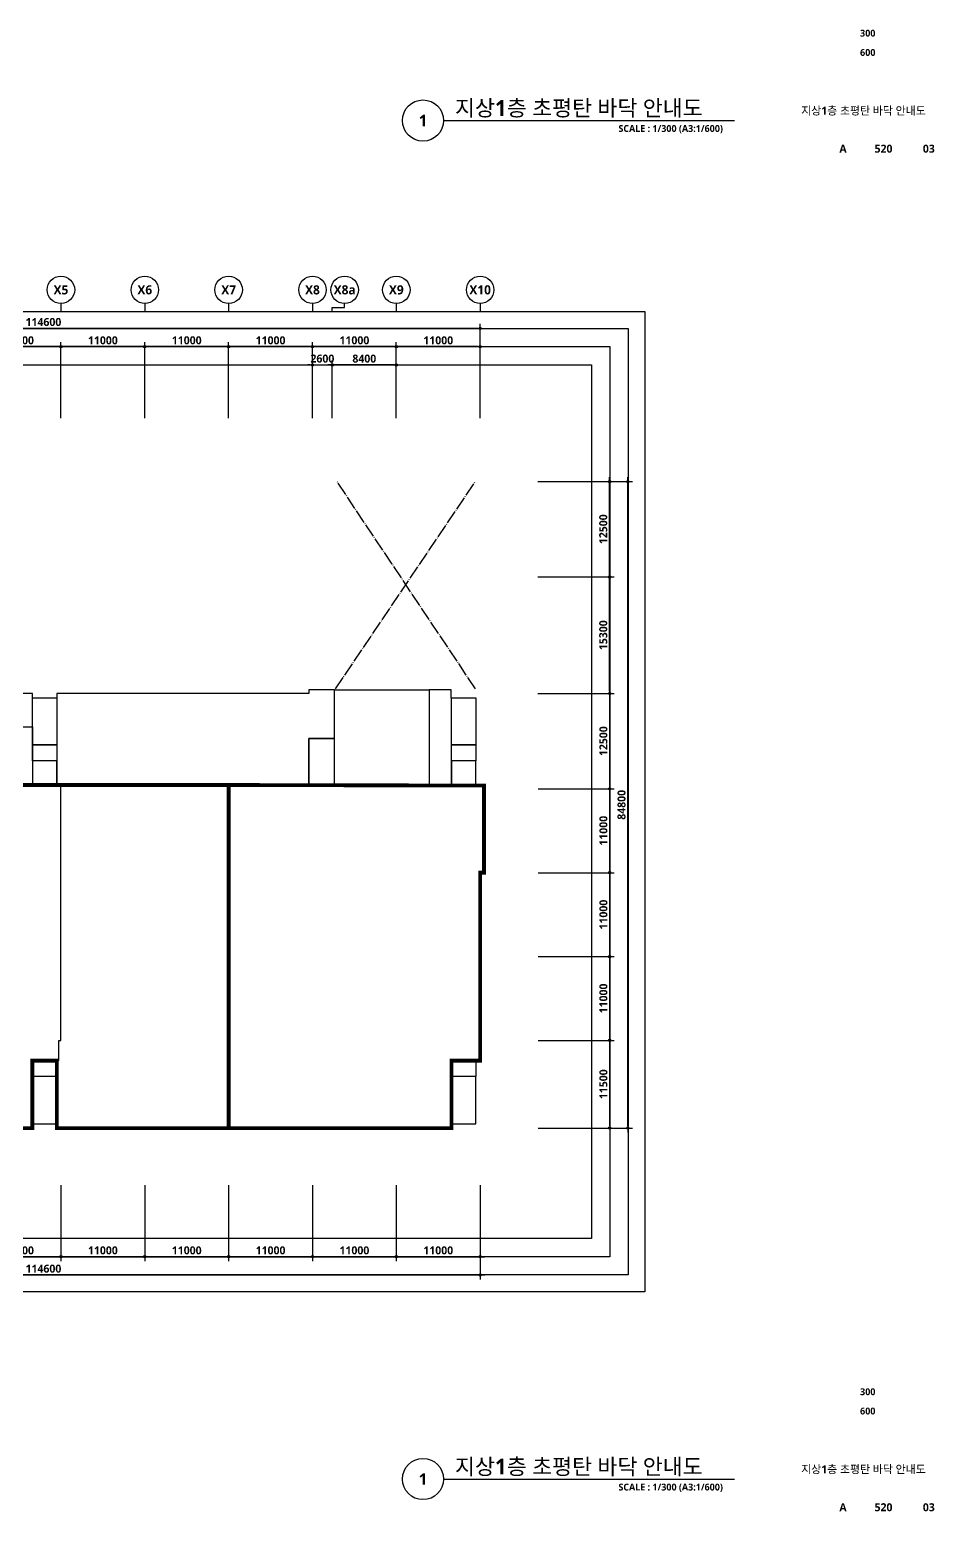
# Model space of a CAD drawing. Header units: millimetres. Extents: x -5354 to 997967, y -1313401 to 249081.
# Drawn here: x 358977 to 477680, y -1313401 to -1119046 of the extents above; entities that cross this region are included whole.
import ezdxf
from ezdxf.enums import TextEntityAlignment as Align

# ---------------------------------------------------------------- set-up
doc = ezdxf.new("R2010")
doc.units = ezdxf.units.MM
doc.header["$LTSCALE"] = 300
doc.header["$MEASUREMENT"] = 0
doc.header["$PDSIZE"] = -10
doc.linetypes.add('STD_SHAFT', pattern=[7.3, 6, -0.5, 0.3, -0.5])
doc.layers.get('0').update_dxf_attribs({"linetype": 'CONTINUOUS'})
doc.layers.get('Defpoints').update_dxf_attribs({"color": 153, "linetype": 'CONTINUOUS'})
for name, color, linetype in [('A-ANNO-TEXT1', 7, 'CONTINUOUS'), ('A-ANNO-TITL', 7, 'CONTINUOUS'), ('A-FLOR-OPEN-BELO', 6, 'STD_SHAFT'), ('A-ST-AXIS-BUB', 7, 'CONTINUOUS'), ('A-ST-AXIS-DIM', 7, 'CONTINUOUS'), ('AA-XXXX-TXT1', 2, 'CONTINUOUS'), ('ILDO_Cosinus Joint', 20, 'CONTINUOUS')]:
    doc.layers.add(name, color=color, linetype=linetype)
doc.layers.add('Defpoint', color=161, linetype='CONTINUOUS', plot=False)
doc.layers.add('면적', color=210, linetype='CONTINUOUS', plot=False)
doc.styles.add('SH_대대리576', font='')
doc.styles.get('SH_대대리576').set_extended_font_data('NanumGothic', bold=True)
doc.dimstyles.new('SHP 600', dxfattribs={"dimscale": 300, "dimtxt": 3.5, "dimasz": 1, "dimexe": 2, "dimexo": 2, "dimgap": 1, "dimtad": 1, "dimdec": 0, "dimzin": 0, "dimdsep": 46, "dimtxsty": 'SH_대대리576', "dimblk": 'DIMDOT', "dimcen": 0.09, "dimclrt": 3, "dimadec": 0, "dimazin": 1, "dimtfac": 1, "dimtdec": 0, "dimtix": 1, "dimtmove": 2, "dimatfit": 0, "dimldrblk": 'DIMDOT', "dimfxl": 1, "dimtolj": 1, "dimtzin": 0, "dimarcsym": 0})

# ---------------------------------------------------------------- blocks, each defined once
blk = doc.blocks.new('*U21')
at = {"layer": 'A-ANNO-TITL'}
blk.add_line((0, 0), (6359, 0), dxfattribs=at)
blk.add_circle((-450, 0), 450, dxfattribs=at)
at = {"layer": 'AA-XXXX-TXT1', "style": 'SH_대대리576'}
blk.add_attdef('DWG.TITLE', (250, 100), '', height=350, dxfattribs=at)
at = {"layer": 'AA-XXXX-TXT1', "color": 7, "style": 'SH_대대리576'}
blk.add_attdef('NO1', text='', height=300, dxfattribs=at).set_placement((-450, 0), align=Align.MIDDLE)
at = {"layer": 'AA-XXXX-TXT1', "style": 'SH_대대리576'}
blk.add_attdef('SCALE', text='', height=150, dxfattribs=at).set_placement((6109, -100), align=Align.TOP_RIGHT)
blk = doc.blocks.new('DIMDOT')
at = {"color": 0}
blk.add_line((-2, 0), (2, 0), dxfattribs=at)
for radius in [0.5, 0.25]:
    blk.add_circle((0, 0), radius, dxfattribs=at)
blk = doc.blocks.new('*D993')
at = {"layer": 'A-ST-AXIS-DIM', "color": 0, "lineweight": -2, "transparency": 16777216}
for p, q in [((303487, -1170026), (303487, -1157626)), ((417787, -1158226), (303787, -1158226)), ((418087, -1170026), (418087, -1157626))]:
    blk.add_line(p, q, dxfattribs=at)
at = {"layer": 'Defpoints', "color": 0, "transparency": 16777216}
for p in [(303487, -1158226), (303487, -1170626), (418087, -1170626)]:
    blk.add_point(p, dxfattribs=at)
at = {"layer": 'A-ST-AXIS-DIM', "color": 0, "lineweight": -2, "transparency": 16777216, "xscale": 300, "yscale": 300, "zscale": 300, "rotation": 180}
blk.add_blockref('DIMDOT', (303487, -1158226), dxfattribs=at)
at = {"layer": 'A-ST-AXIS-DIM', "color": 0, "lineweight": -2, "transparency": 16777216, "xscale": 300, "yscale": 300, "zscale": 300}
blk.add_blockref('DIMDOT', (418087, -1158226), dxfattribs=at)
at = {"layer": 'A-ST-AXIS-DIM', "color": 3, "transparency": 16777216, "insert": (360787, -1157401), "char_height": 1050, "attachment_point": 5, "style": 'SH_대대리576'}
blk.add_mtext('\\A1;114600', dxfattribs=at)
blk = doc.blocks.new('*D997')
at = {"layer": 'A-ST-AXIS-DIM', "color": 0, "lineweight": -2, "transparency": 16777216}
for p, q in [((352087, -1170026), (352087, -1160026)), ((363087, -1170026), (363087, -1160026)), ((362787, -1160626), (352387, -1160626))]:
    blk.add_line(p, q, dxfattribs=at)
at = {"layer": 'Defpoints', "color": 0, "transparency": 16777216}
for p in [(352087, -1160626), (352087, -1170626), (363087, -1170626)]:
    blk.add_point(p, dxfattribs=at)
at = {"layer": 'A-ST-AXIS-DIM', "color": 0, "lineweight": -2, "transparency": 16777216, "xscale": 300, "yscale": 300, "zscale": 300, "rotation": 180}
blk.add_blockref('DIMDOT', (352087, -1160626), dxfattribs=at)
at = {"layer": 'A-ST-AXIS-DIM', "color": 0, "lineweight": -2, "transparency": 16777216, "xscale": 300, "yscale": 300, "zscale": 300}
blk.add_blockref('DIMDOT', (363087, -1160626), dxfattribs=at)
at = {"layer": 'A-ST-AXIS-DIM', "color": 3, "transparency": 16777216, "insert": (357587, -1159801), "char_height": 1050, "attachment_point": 5, "style": 'SH_대대리576'}
blk.add_mtext('\\A1;11000', dxfattribs=at)
blk = doc.blocks.new('*D998')
at = {"layer": 'A-ST-AXIS-DIM', "color": 0, "lineweight": -2, "transparency": 16777216}
for p, q in [((363087, -1170026), (363087, -1160026)), ((374087, -1170026), (374087, -1160026)), ((373787, -1160626), (363387, -1160626))]:
    blk.add_line(p, q, dxfattribs=at)
at = {"layer": 'Defpoints', "color": 0, "transparency": 16777216}
for p in [(363087, -1160626), (363087, -1170626), (374087, -1170626)]:
    blk.add_point(p, dxfattribs=at)
at = {"layer": 'A-ST-AXIS-DIM', "color": 0, "lineweight": -2, "transparency": 16777216, "xscale": 300, "yscale": 300, "zscale": 300, "rotation": 180}
blk.add_blockref('DIMDOT', (363087, -1160626), dxfattribs=at)
at = {"layer": 'A-ST-AXIS-DIM', "color": 0, "lineweight": -2, "transparency": 16777216, "xscale": 300, "yscale": 300, "zscale": 300}
blk.add_blockref('DIMDOT', (374087, -1160626), dxfattribs=at)
at = {"layer": 'A-ST-AXIS-DIM', "color": 3, "transparency": 16777216, "insert": (368587, -1159801), "char_height": 1050, "attachment_point": 5, "style": 'SH_대대리576'}
blk.add_mtext('\\A1;11000', dxfattribs=at)
blk = doc.blocks.new('*D999')
at = {"layer": 'A-ST-AXIS-DIM', "color": 0, "lineweight": -2, "transparency": 16777216}
for p, q in [((374087, -1170026), (374087, -1160026)), ((385087, -1170026), (385087, -1160026)), ((384787, -1160626), (374387, -1160626))]:
    blk.add_line(p, q, dxfattribs=at)
at = {"layer": 'Defpoints', "color": 0, "transparency": 16777216}
for p in [(374087, -1160626), (374087, -1170626), (385087, -1170626)]:
    blk.add_point(p, dxfattribs=at)
at = {"layer": 'A-ST-AXIS-DIM', "color": 0, "lineweight": -2, "transparency": 16777216, "xscale": 300, "yscale": 300, "zscale": 300, "rotation": 180}
blk.add_blockref('DIMDOT', (374087, -1160626), dxfattribs=at)
at = {"layer": 'A-ST-AXIS-DIM', "color": 0, "lineweight": -2, "transparency": 16777216, "xscale": 300, "yscale": 300, "zscale": 300}
blk.add_blockref('DIMDOT', (385087, -1160626), dxfattribs=at)
at = {"layer": 'A-ST-AXIS-DIM', "color": 3, "transparency": 16777216, "insert": (379587, -1159801), "char_height": 1050, "attachment_point": 5, "style": 'SH_대대리576'}
blk.add_mtext('\\A1;11000', dxfattribs=at)
blk = doc.blocks.new('*D1000')
at = {"layer": 'A-ST-AXIS-DIM', "color": 0, "lineweight": -2, "transparency": 16777216}
for p, q in [((385087, -1170026), (385087, -1160026)), ((396087, -1170026), (396087, -1160026)), ((395787, -1160626), (385387, -1160626))]:
    blk.add_line(p, q, dxfattribs=at)
at = {"layer": 'Defpoints', "color": 0, "transparency": 16777216}
for p in [(385087, -1160626), (385087, -1170626), (396087, -1170626)]:
    blk.add_point(p, dxfattribs=at)
at = {"layer": 'A-ST-AXIS-DIM', "color": 0, "lineweight": -2, "transparency": 16777216, "xscale": 300, "yscale": 300, "zscale": 300, "rotation": 180}
blk.add_blockref('DIMDOT', (385087, -1160626), dxfattribs=at)
at = {"layer": 'A-ST-AXIS-DIM', "color": 0, "lineweight": -2, "transparency": 16777216, "xscale": 300, "yscale": 300, "zscale": 300}
blk.add_blockref('DIMDOT', (396087, -1160626), dxfattribs=at)
at = {"layer": 'A-ST-AXIS-DIM', "color": 3, "transparency": 16777216, "insert": (390587, -1159801), "char_height": 1050, "attachment_point": 5, "style": 'SH_대대리576'}
blk.add_mtext('\\A1;11000', dxfattribs=at)
blk = doc.blocks.new('*D1001')
at = {"layer": 'A-ST-AXIS-DIM', "color": 0, "lineweight": -2, "transparency": 16777216}
for p, q in [((396087, -1170026), (396087, -1160026)), ((407087, -1170026), (407087, -1160026)), ((406787, -1160626), (396387, -1160626))]:
    blk.add_line(p, q, dxfattribs=at)
at = {"layer": 'Defpoints', "color": 0, "transparency": 16777216}
for p in [(396087, -1160626), (396087, -1170626), (407087, -1170626)]:
    blk.add_point(p, dxfattribs=at)
at = {"layer": 'A-ST-AXIS-DIM', "color": 0, "lineweight": -2, "transparency": 16777216, "xscale": 300, "yscale": 300, "zscale": 300, "rotation": 180}
blk.add_blockref('DIMDOT', (396087, -1160626), dxfattribs=at)
at = {"layer": 'A-ST-AXIS-DIM', "color": 0, "lineweight": -2, "transparency": 16777216, "xscale": 300, "yscale": 300, "zscale": 300}
blk.add_blockref('DIMDOT', (407087, -1160626), dxfattribs=at)
at = {"layer": 'A-ST-AXIS-DIM', "color": 3, "transparency": 16777216, "insert": (401587, -1159801), "char_height": 1050, "attachment_point": 5, "style": 'SH_대대리576'}
blk.add_mtext('\\A1;11000', dxfattribs=at)
blk = doc.blocks.new('*D1002')
at = {"layer": 'A-ST-AXIS-DIM', "color": 0, "lineweight": -2, "transparency": 16777216}
for p, q in [((407087, -1170026), (407087, -1160026)), ((418087, -1170026), (418087, -1160026)), ((417787, -1160626), (407387, -1160626))]:
    blk.add_line(p, q, dxfattribs=at)
at = {"layer": 'Defpoints', "color": 0, "transparency": 16777216}
for p in [(407087, -1160626), (407087, -1170626), (418087, -1170626)]:
    blk.add_point(p, dxfattribs=at)
at = {"layer": 'A-ST-AXIS-DIM', "color": 0, "lineweight": -2, "transparency": 16777216, "xscale": 300, "yscale": 300, "zscale": 300, "rotation": 180}
blk.add_blockref('DIMDOT', (407087, -1160626), dxfattribs=at)
at = {"layer": 'A-ST-AXIS-DIM', "color": 0, "lineweight": -2, "transparency": 16777216, "xscale": 300, "yscale": 300, "zscale": 300}
blk.add_blockref('DIMDOT', (418087, -1160626), dxfattribs=at)
at = {"layer": 'A-ST-AXIS-DIM', "color": 3, "transparency": 16777216, "insert": (412587, -1159801), "char_height": 1050, "attachment_point": 5, "style": 'SH_대대리576'}
blk.add_mtext('\\A1;11000', dxfattribs=at)
blk = doc.blocks.new('*D1084')
at = {"layer": 'A-ST-AXIS-DIM', "color": 0, "lineweight": -2, "transparency": 16777216}
for p, q in [((425662, -1178326), (435662, -1178326)), ((435062, -1190526), (435062, -1178626)), ((425662, -1190826), (435662, -1190826))]:
    blk.add_line(p, q, dxfattribs=at)
at = {"layer": 'Defpoints', "color": 0, "transparency": 16777216}
for p in [(425062, -1178326), (435062, -1178326), (425062, -1190826)]:
    blk.add_point(p, dxfattribs=at)
at = {"layer": 'A-ST-AXIS-DIM', "color": 0, "lineweight": -2, "transparency": 16777216, "xscale": 300, "yscale": 300, "zscale": 300}
for p, rotation in [((435062, -1178326), 90), ((435062, -1190826), 270)]:
    blk.add_blockref('DIMDOT', p, dxfattribs=dict(at, rotation=rotation))
at = {"layer": 'A-ST-AXIS-DIM', "color": 3, "transparency": 16777216, "insert": (434237, -1184576), "char_height": 1050, "attachment_point": 5, "rotation": 90, "style": 'SH_대대리576'}
blk.add_mtext('\\A1;12500', dxfattribs=at)
blk = doc.blocks.new('*D1085')
at = {"layer": 'A-ST-AXIS-DIM', "color": 0, "lineweight": -2, "transparency": 16777216}
for p, q in [((425662, -1190826), (435662, -1190826)), ((435062, -1205826), (435062, -1191126)), ((425662, -1206126), (435662, -1206126))]:
    blk.add_line(p, q, dxfattribs=at)
at = {"layer": 'Defpoints', "color": 0, "transparency": 16777216}
for p in [(425062, -1190826), (435062, -1190826), (425062, -1206126)]:
    blk.add_point(p, dxfattribs=at)
at = {"layer": 'A-ST-AXIS-DIM', "color": 0, "lineweight": -2, "transparency": 16777216, "xscale": 300, "yscale": 300, "zscale": 300}
for p, rotation in [((435062, -1190826), 90), ((435062, -1206126), 270)]:
    blk.add_blockref('DIMDOT', p, dxfattribs=dict(at, rotation=rotation))
at = {"layer": 'A-ST-AXIS-DIM', "color": 3, "transparency": 16777216, "insert": (434237, -1198476), "char_height": 1050, "attachment_point": 5, "rotation": 90, "style": 'SH_대대리576'}
blk.add_mtext('\\A1;15300', dxfattribs=at)
blk = doc.blocks.new('*D1086')
at = {"layer": 'A-ST-AXIS-DIM', "color": 0, "lineweight": -2, "transparency": 16777216}
for p, q in [((425687, -1206126), (435687, -1206126)), ((435087, -1218326), (435087, -1206426)), ((425687, -1218626), (435687, -1218626))]:
    blk.add_line(p, q, dxfattribs=at)
at = {"layer": 'Defpoints', "color": 0, "transparency": 16777216}
for p in [(425087, -1206126), (435087, -1206126), (425087, -1218626)]:
    blk.add_point(p, dxfattribs=at)
at = {"layer": 'A-ST-AXIS-DIM', "color": 0, "lineweight": -2, "transparency": 16777216, "xscale": 300, "yscale": 300, "zscale": 300}
for p, rotation in [((435087, -1206126), 90), ((435087, -1218626), 270)]:
    blk.add_blockref('DIMDOT', p, dxfattribs=dict(at, rotation=rotation))
at = {"layer": 'A-ST-AXIS-DIM', "color": 3, "transparency": 16777216, "insert": (434262, -1212376), "char_height": 1050, "attachment_point": 5, "rotation": 90, "style": 'SH_대대리576'}
blk.add_mtext('\\A1;12500', dxfattribs=at)
blk = doc.blocks.new('*D1087')
at = {"layer": 'A-ST-AXIS-DIM', "color": 0, "lineweight": -2, "transparency": 16777216}
for p, q in [((425687, -1218626), (435687, -1218626)), ((435087, -1229326), (435087, -1218926)), ((425687, -1229626), (435687, -1229626))]:
    blk.add_line(p, q, dxfattribs=at)
at = {"layer": 'Defpoints', "color": 0, "transparency": 16777216}
for p in [(425087, -1218626), (435087, -1218626), (425087, -1229626)]:
    blk.add_point(p, dxfattribs=at)
at = {"layer": 'A-ST-AXIS-DIM', "color": 0, "lineweight": -2, "transparency": 16777216, "xscale": 300, "yscale": 300, "zscale": 300}
for p, rotation in [((435087, -1218626), 90), ((435087, -1229626), 270)]:
    blk.add_blockref('DIMDOT', p, dxfattribs=dict(at, rotation=rotation))
at = {"layer": 'A-ST-AXIS-DIM', "color": 3, "transparency": 16777216, "insert": (434262, -1224126), "char_height": 1050, "attachment_point": 5, "rotation": 90, "style": 'SH_대대리576'}
blk.add_mtext('\\A1;11000', dxfattribs=at)
blk = doc.blocks.new('*D1088')
at = {"layer": 'A-ST-AXIS-DIM', "color": 0, "lineweight": -2, "transparency": 16777216}
for p, q in [((425687, -1229626), (435687, -1229626)), ((435087, -1240326), (435087, -1229926)), ((425687, -1240626), (435687, -1240626))]:
    blk.add_line(p, q, dxfattribs=at)
at = {"layer": 'Defpoints', "color": 0, "transparency": 16777216}
for p in [(425087, -1229626), (435087, -1229626), (425087, -1240626)]:
    blk.add_point(p, dxfattribs=at)
at = {"layer": 'A-ST-AXIS-DIM', "color": 0, "lineweight": -2, "transparency": 16777216, "xscale": 300, "yscale": 300, "zscale": 300}
for p, rotation in [((435087, -1229626), 90), ((435087, -1240626), 270)]:
    blk.add_blockref('DIMDOT', p, dxfattribs=dict(at, rotation=rotation))
at = {"layer": 'A-ST-AXIS-DIM', "color": 3, "transparency": 16777216, "insert": (434262, -1235126), "char_height": 1050, "attachment_point": 5, "rotation": 90, "style": 'SH_대대리576'}
blk.add_mtext('\\A1;11000', dxfattribs=at)
blk = doc.blocks.new('*D1089')
at = {"layer": 'A-ST-AXIS-DIM', "color": 0, "lineweight": -2, "transparency": 16777216}
for p, q in [((425687, -1240626), (435687, -1240626)), ((435087, -1251326), (435087, -1240926)), ((425687, -1251626), (435687, -1251626))]:
    blk.add_line(p, q, dxfattribs=at)
at = {"layer": 'Defpoints', "color": 0, "transparency": 16777216}
for p in [(425087, -1240626), (435087, -1240626), (425087, -1251626)]:
    blk.add_point(p, dxfattribs=at)
at = {"layer": 'A-ST-AXIS-DIM', "color": 0, "lineweight": -2, "transparency": 16777216, "xscale": 300, "yscale": 300, "zscale": 300}
for p, rotation in [((435087, -1240626), 90), ((435087, -1251626), 270)]:
    blk.add_blockref('DIMDOT', p, dxfattribs=dict(at, rotation=rotation))
at = {"layer": 'A-ST-AXIS-DIM', "color": 3, "transparency": 16777216, "insert": (434262, -1246126), "char_height": 1050, "attachment_point": 5, "rotation": 90, "style": 'SH_대대리576'}
blk.add_mtext('\\A1;11000', dxfattribs=at)
blk = doc.blocks.new('*D1090')
at = {"layer": 'A-ST-AXIS-DIM', "color": 0, "lineweight": -2, "transparency": 16777216}
for p, q in [((425687, -1251626), (435687, -1251626)), ((435087, -1262826), (435087, -1251926)), ((425687, -1263126), (435687, -1263126))]:
    blk.add_line(p, q, dxfattribs=at)
at = {"layer": 'Defpoints', "color": 0, "transparency": 16777216}
for p in [(425087, -1251626), (435087, -1251626), (425087, -1263126)]:
    blk.add_point(p, dxfattribs=at)
at = {"layer": 'A-ST-AXIS-DIM', "color": 0, "lineweight": -2, "transparency": 16777216, "xscale": 300, "yscale": 300, "zscale": 300}
for p, rotation in [((435087, -1251626), 90), ((435087, -1263126), 270)]:
    blk.add_blockref('DIMDOT', p, dxfattribs=dict(at, rotation=rotation))
at = {"layer": 'A-ST-AXIS-DIM', "color": 3, "transparency": 16777216, "insert": (434262, -1257376), "char_height": 1050, "attachment_point": 5, "rotation": 90, "style": 'SH_대대리576'}
blk.add_mtext('\\A1;11500', dxfattribs=at)
blk = doc.blocks.new('*D1091')
at = {"layer": 'A-ST-AXIS-DIM', "color": 0, "lineweight": -2, "transparency": 16777216}
for p, q in [((425687, -1178326), (438062, -1178326)), ((437462, -1262826), (437462, -1178626)), ((425687, -1263126), (438062, -1263126))]:
    blk.add_line(p, q, dxfattribs=at)
at = {"layer": 'Defpoints', "color": 0, "transparency": 16777216}
for p in [(425087, -1178326), (437462, -1178326), (425087, -1263126)]:
    blk.add_point(p, dxfattribs=at)
at = {"layer": 'A-ST-AXIS-DIM', "color": 0, "lineweight": -2, "transparency": 16777216, "xscale": 300, "yscale": 300, "zscale": 300}
for p, rotation in [((437462, -1178326), 90), ((437462, -1263126), 270)]:
    blk.add_blockref('DIMDOT', p, dxfattribs=dict(at, rotation=rotation))
at = {"layer": 'A-ST-AXIS-DIM', "color": 3, "transparency": 16777216, "insert": (436637, -1220726), "char_height": 1050, "attachment_point": 5, "rotation": 90, "style": 'SH_대대리576'}
blk.add_mtext('\\A1;84800', dxfattribs=at)
blk = doc.blocks.new('*D1092')
at = {"layer": 'A-ST-AXIS-DIM', "color": 0, "lineweight": -2, "transparency": 16777216}
for p, q in [((407087, -1270597), (407087, -1280597)), ((418087, -1270597), (418087, -1280597)), ((407387, -1279997), (417787, -1279997))]:
    blk.add_line(p, q, dxfattribs=at)
at = {"layer": 'Defpoints', "color": 0, "transparency": 16777216}
for p in [(407087, -1269997), (418087, -1269997), (418087, -1279997)]:
    blk.add_point(p, dxfattribs=at)
at = {"layer": 'A-ST-AXIS-DIM', "color": 0, "lineweight": -2, "transparency": 16777216, "xscale": 300, "yscale": 300, "zscale": 300, "rotation": 180}
blk.add_blockref('DIMDOT', (407087, -1279997), dxfattribs=at)
at = {"layer": 'A-ST-AXIS-DIM', "color": 0, "lineweight": -2, "transparency": 16777216, "xscale": 300, "yscale": 300, "zscale": 300}
blk.add_blockref('DIMDOT', (418087, -1279997), dxfattribs=at)
at = {"layer": 'A-ST-AXIS-DIM', "color": 3, "transparency": 16777216, "insert": (412587, -1279172), "char_height": 1050, "attachment_point": 5, "style": 'SH_대대리576'}
blk.add_mtext('\\A1;11000', dxfattribs=at)
blk = doc.blocks.new('*D1093')
at = {"layer": 'A-ST-AXIS-DIM', "color": 0, "lineweight": -2, "transparency": 16777216}
for p, q in [((396087, -1270597), (396087, -1280597)), ((407087, -1270597), (407087, -1280597)), ((396387, -1279997), (406787, -1279997))]:
    blk.add_line(p, q, dxfattribs=at)
at = {"layer": 'Defpoints', "color": 0, "transparency": 16777216}
for p in [(396087, -1269997), (407087, -1269997), (407087, -1279997)]:
    blk.add_point(p, dxfattribs=at)
at = {"layer": 'A-ST-AXIS-DIM', "color": 0, "lineweight": -2, "transparency": 16777216, "xscale": 300, "yscale": 300, "zscale": 300, "rotation": 180}
blk.add_blockref('DIMDOT', (396087, -1279997), dxfattribs=at)
at = {"layer": 'A-ST-AXIS-DIM', "color": 0, "lineweight": -2, "transparency": 16777216, "xscale": 300, "yscale": 300, "zscale": 300}
blk.add_blockref('DIMDOT', (407087, -1279997), dxfattribs=at)
at = {"layer": 'A-ST-AXIS-DIM', "color": 3, "transparency": 16777216, "insert": (401587, -1279172), "char_height": 1050, "attachment_point": 5, "style": 'SH_대대리576'}
blk.add_mtext('\\A1;11000', dxfattribs=at)
blk = doc.blocks.new('*D1094')
at = {"layer": 'A-ST-AXIS-DIM', "color": 0, "lineweight": -2, "transparency": 16777216}
for p, q in [((385087, -1270597), (385087, -1280597)), ((396087, -1270597), (396087, -1280597)), ((385387, -1279997), (395787, -1279997))]:
    blk.add_line(p, q, dxfattribs=at)
at = {"layer": 'Defpoints', "color": 0, "transparency": 16777216}
for p in [(385087, -1269997), (396087, -1269997), (396087, -1279997)]:
    blk.add_point(p, dxfattribs=at)
at = {"layer": 'A-ST-AXIS-DIM', "color": 0, "lineweight": -2, "transparency": 16777216, "xscale": 300, "yscale": 300, "zscale": 300, "rotation": 180}
blk.add_blockref('DIMDOT', (385087, -1279997), dxfattribs=at)
at = {"layer": 'A-ST-AXIS-DIM', "color": 0, "lineweight": -2, "transparency": 16777216, "xscale": 300, "yscale": 300, "zscale": 300}
blk.add_blockref('DIMDOT', (396087, -1279997), dxfattribs=at)
at = {"layer": 'A-ST-AXIS-DIM', "color": 3, "transparency": 16777216, "insert": (390587, -1279172), "char_height": 1050, "attachment_point": 5, "style": 'SH_대대리576'}
blk.add_mtext('\\A1;11000', dxfattribs=at)
blk = doc.blocks.new('*D1095')
at = {"layer": 'A-ST-AXIS-DIM', "color": 0, "lineweight": -2, "transparency": 16777216}
for p, q in [((374087, -1270597), (374087, -1280597)), ((385087, -1270597), (385087, -1280597)), ((374387, -1279997), (384787, -1279997))]:
    blk.add_line(p, q, dxfattribs=at)
at = {"layer": 'Defpoints', "color": 0, "transparency": 16777216}
for p in [(374087, -1269997), (385087, -1269997), (385087, -1279997)]:
    blk.add_point(p, dxfattribs=at)
at = {"layer": 'A-ST-AXIS-DIM', "color": 0, "lineweight": -2, "transparency": 16777216, "xscale": 300, "yscale": 300, "zscale": 300, "rotation": 180}
blk.add_blockref('DIMDOT', (374087, -1279997), dxfattribs=at)
at = {"layer": 'A-ST-AXIS-DIM', "color": 0, "lineweight": -2, "transparency": 16777216, "xscale": 300, "yscale": 300, "zscale": 300}
blk.add_blockref('DIMDOT', (385087, -1279997), dxfattribs=at)
at = {"layer": 'A-ST-AXIS-DIM', "color": 3, "transparency": 16777216, "insert": (379587, -1279172), "char_height": 1050, "attachment_point": 5, "style": 'SH_대대리576'}
blk.add_mtext('\\A1;11000', dxfattribs=at)
blk = doc.blocks.new('*D1096')
at = {"layer": 'A-ST-AXIS-DIM', "color": 0, "lineweight": -2, "transparency": 16777216}
for p, q in [((363087, -1270597), (363087, -1280597)), ((374087, -1270597), (374087, -1280597)), ((363387, -1279997), (373787, -1279997))]:
    blk.add_line(p, q, dxfattribs=at)
at = {"layer": 'Defpoints', "color": 0, "transparency": 16777216}
for p in [(363087, -1269997), (374087, -1269997), (374087, -1279997)]:
    blk.add_point(p, dxfattribs=at)
at = {"layer": 'A-ST-AXIS-DIM', "color": 0, "lineweight": -2, "transparency": 16777216, "xscale": 300, "yscale": 300, "zscale": 300, "rotation": 180}
blk.add_blockref('DIMDOT', (363087, -1279997), dxfattribs=at)
at = {"layer": 'A-ST-AXIS-DIM', "color": 0, "lineweight": -2, "transparency": 16777216, "xscale": 300, "yscale": 300, "zscale": 300}
blk.add_blockref('DIMDOT', (374087, -1279997), dxfattribs=at)
at = {"layer": 'A-ST-AXIS-DIM', "color": 3, "transparency": 16777216, "insert": (368587, -1279172), "char_height": 1050, "attachment_point": 5, "style": 'SH_대대리576'}
blk.add_mtext('\\A1;11000', dxfattribs=at)
blk = doc.blocks.new('*D1097')
at = {"layer": 'A-ST-AXIS-DIM', "color": 0, "lineweight": -2, "transparency": 16777216}
for p, q in [((352087, -1270597), (352087, -1280597)), ((363087, -1270597), (363087, -1280597)), ((352387, -1279997), (362787, -1279997))]:
    blk.add_line(p, q, dxfattribs=at)
at = {"layer": 'Defpoints', "color": 0, "transparency": 16777216}
for p in [(352087, -1269997), (363087, -1269997), (363087, -1279997)]:
    blk.add_point(p, dxfattribs=at)
at = {"layer": 'A-ST-AXIS-DIM', "color": 0, "lineweight": -2, "transparency": 16777216, "xscale": 300, "yscale": 300, "zscale": 300, "rotation": 180}
blk.add_blockref('DIMDOT', (352087, -1279997), dxfattribs=at)
at = {"layer": 'A-ST-AXIS-DIM', "color": 0, "lineweight": -2, "transparency": 16777216, "xscale": 300, "yscale": 300, "zscale": 300}
blk.add_blockref('DIMDOT', (363087, -1279997), dxfattribs=at)
at = {"layer": 'A-ST-AXIS-DIM', "color": 3, "transparency": 16777216, "insert": (357587, -1279172), "char_height": 1050, "attachment_point": 5, "style": 'SH_대대리576'}
blk.add_mtext('\\A1;11000', dxfattribs=at)
blk = doc.blocks.new('*D1102')
at = {"layer": 'A-ST-AXIS-DIM', "color": 0, "lineweight": -2, "transparency": 16777216}
for p, q in [((303487, -1270597), (303487, -1282997)), ((418087, -1270597), (418087, -1282997)), ((303787, -1282397), (417787, -1282397))]:
    blk.add_line(p, q, dxfattribs=at)
at = {"layer": 'Defpoints', "color": 0, "transparency": 16777216}
for p in [(303487, -1269997), (418087, -1269997), (418087, -1282397)]:
    blk.add_point(p, dxfattribs=at)
at = {"layer": 'A-ST-AXIS-DIM', "color": 0, "lineweight": -2, "transparency": 16777216, "xscale": 300, "yscale": 300, "zscale": 300, "rotation": 180}
blk.add_blockref('DIMDOT', (303487, -1282397), dxfattribs=at)
at = {"layer": 'A-ST-AXIS-DIM', "color": 0, "lineweight": -2, "transparency": 16777216, "xscale": 300, "yscale": 300, "zscale": 300}
blk.add_blockref('DIMDOT', (418087, -1282397), dxfattribs=at)
at = {"layer": 'A-ST-AXIS-DIM', "color": 3, "transparency": 16777216, "insert": (360787, -1281572), "char_height": 1050, "attachment_point": 5, "style": 'SH_대대리576'}
blk.add_mtext('\\A1;114600', dxfattribs=at)
blk = doc.blocks.new('A-ST-AXIS-BUB-1')
at = {"layer": 'A-ST-AXIS-BUB'}
blk.add_line((0, 350), (0, 0), dxfattribs=at)
blk.add_circle((0, 950), 600, dxfattribs=at)
blk = doc.blocks.new('*D1151')
at = {"layer": 'A-ST-AXIS-DIM', "color": 0, "lineweight": -2, "transparency": 16777216}
for p, q in [((395787, -1163026), (395487, -1163026)), ((396087, -1170026), (396087, -1162426)), ((396087, -1163026), (398687, -1163026)), ((398687, -1170026), (398687, -1162426)), ((398987, -1163026), (399287, -1163026))]:
    blk.add_line(p, q, dxfattribs=at)
at = {"layer": 'Defpoints', "color": 0, "transparency": 16777216}
for p in [(398687, -1163026), (396087, -1170626), (398687, -1170626)]:
    blk.add_point(p, dxfattribs=at)
at = {"layer": 'A-ST-AXIS-DIM', "color": 0, "lineweight": -2, "transparency": 16777216, "xscale": 300, "yscale": 300, "zscale": 300}
blk.add_blockref('DIMDOT', (396087, -1163026), dxfattribs=at)
at = {"layer": 'A-ST-AXIS-DIM', "color": 0, "lineweight": -2, "transparency": 16777216, "xscale": 300, "yscale": 300, "zscale": 300, "rotation": 180}
blk.add_blockref('DIMDOT', (398687, -1163026), dxfattribs=at)
at = {"layer": 'A-ST-AXIS-DIM', "color": 3, "transparency": 16777216, "insert": (397387, -1162201), "char_height": 1050, "attachment_point": 5, "style": 'SH_대대리576'}
blk.add_mtext('\\A1;2600', dxfattribs=at)
blk = doc.blocks.new('*D1152')
at = {"layer": 'A-ST-AXIS-DIM', "color": 0, "lineweight": -2, "transparency": 16777216}
for p, q in [((398687, -1170026), (398687, -1162426)), ((406787, -1163026), (398987, -1163026)), ((407087, -1170026), (407087, -1162426))]:
    blk.add_line(p, q, dxfattribs=at)
at = {"layer": 'Defpoints', "color": 0, "transparency": 16777216}
for p in [(398687, -1163026), (398687, -1170626), (407087, -1170626)]:
    blk.add_point(p, dxfattribs=at)
at = {"layer": 'A-ST-AXIS-DIM', "color": 0, "lineweight": -2, "transparency": 16777216, "xscale": 300, "yscale": 300, "zscale": 300, "rotation": 180}
blk.add_blockref('DIMDOT', (398687, -1163026), dxfattribs=at)
at = {"layer": 'A-ST-AXIS-DIM', "color": 0, "lineweight": -2, "transparency": 16777216, "xscale": 300, "yscale": 300, "zscale": 300}
blk.add_blockref('DIMDOT', (407087, -1163026), dxfattribs=at)
at = {"layer": 'A-ST-AXIS-DIM', "color": 3, "transparency": 16777216, "insert": (402887, -1162201), "char_height": 1050, "attachment_point": 5, "style": 'SH_대대리576'}
blk.add_mtext('\\A1;8400', dxfattribs=at)
blk = doc.blocks.new('G$C103DFDC3')
blk.add_line((92200, 51120, 103000), (95600, 51120))
at = {"layer": '면적'}
for points in [[(16250, 56450), (19450, 56450), (19450, 50250), (16250, 50250)], [(20000, 48025), (20000, 45000), (53400, 45000), (53400, 52620), (55950, 52620), (55950, 57000), (20000, 57000), (19450, 57000), (19450, 48025), (20000, 48025)], [(59150, 50250), (55950, 50250), (55950, 56450), (59150, 56450)], [(95600, 57500), (92200, 57500), (92200, 57000), (60200, 57000), (59150, 57000), (59150, 48025), (59150, 48025), (59150, 45000), (92200, 45000), (92200, 51120), (95600, 51120)], [(95600, 57500), (108000, 57500), (108000, 45000), (95600, 45000)], [(108000, 57500), (108000, 44925), (110950, 44925), (110950, 56450), (110900, 56450), (110900, 56600), (110900, 57500)], [(114150, 50250), (110950, 50250), (110950, 56450), (114150, 56450)], [(12900, 6550), (16250, 6550), (16250, 6750), (18500, 6750), (18500, 8850), (16250, 8850), (16250, 8800), (14800, 8800), (14800, 11500), (15200, 11500), (15200, 45000), (20000, 45000), (20000, 48025), (19450, 48025), (19450, 48150), (16250, 48150), (16250, 54100), (13100, 54100), (13100, 45600), (8525, 45600), (8525, 40100), (7400, 40100), (7400, 37200), (13100, 37200), (13100, 16300), (7600, 16300), (7600, 14300), (8600, 14300), (8600, 12900), (10100, 12900), (10100, 14300), (13100, 14300), (13100, 11200), (12900, 11200), (12900, 6550)], [(13100, 54100), (10100, 54100), (10100, 51420), (13100, 51420)], [(55950, 45025), (53400, 45025), (53400, 52620), (55950, 52620)], [(10100, 51420), (10100, 49500), (12210, 49500), (12210, 50270), (13100, 50270), (13100, 51420)], [(92200, 45000), (93100, 45000), (93100, 44925), (95600, 44925), (95600, 51120), (92200, 51120)], [(7200, 49500), (13100, 49500), (13100, 45600), (7200, 45600)], [(12210, 50270), (13100, 50270), (13100, 49500), (12210, 49500)], [(16250, 50250), (19450, 50250), (19450, 48150), (16250, 48150)], [(59150, 48150), (55950, 48150), (55950, 50250), (59150, 50250)], [(114150, 48150), (110950, 48150), (110950, 50250), (114150, 50250)], [(55950, 48150), (55950, 45025), (59150, 45025), (59150, 48025), (59150, 48025), (59150, 48150)], [(110950, 48150), (110950, 44925), (114150, 44925), (114150, 48025), (114150, 48025), (114150, 48150)], [(15200, 45000), (53400, 45000), (53400, 45025), (59150, 45025), (59150, 45000), (93100, 45000), (93100, 44925), (95600, 44925), (95600, 45000), (108000, 45000), (108000, 44925), (115200, 44925), (115200, 33500), (114700, 33500), (114700, 8850), (110950, 8850), (110950, 0), (59150, 0), (59150, 8850), (55950, 8850), (55950, 0), (19450, 0), (19450, 10950), (17400, 10950), (17400, 11500), (17400, 11500), (17400, 15800), (17400, 15800), (17400, 22800), (15200, 22800), (15200, 34000), (19355, 34000), (19355, 37125), (18355, 37125), (18355, 38025), (19355, 38025), (19355, 41675), (15200, 41675)], [(15200, 41675), (19355, 41675), (19355, 38025), (18355, 38025), (18355, 37125), (19355, 37125), (19355, 34000), (15200, 34000)], [(0, 20000), (0, 37200), (13100, 37200), (13100, 20000)], [(15200, 22800), (15200, 11500), (16250, 11500), (16250, 10950), (17400, 10950), (17400, 22725), (17400, 22800)], [(7600, 14300), (7600, 20000), (0, 20000), (0, 12850), (1900, 12850), (1900, 11200), (4700, 11200), (4700, 14300)], [(7600, 20000), (13100, 20000), (13100, 16300), (7600, 16300)], [(4700, 14300), (4700, 11200), (7600, 11200), (7600, 11600), (8600, 11600), (8600, 14300)], [(9500, 12900), (9500, 11200), (13100, 11200), (13100, 14300), (10100, 14300), (10100, 12900)], [(14800, 11500), (16250, 11500), (16250, 8800), (14800, 8800)], [(16250, 10950), (19450, 10950), (19450, 8850), (16250, 8850)], [(19450, 6750), (18500, 6750), (18500, 8850), (19450, 8850)], [(55950, 8850), (59150, 8850), (59150, 6750), (55950, 6750)], [(110950, 8850), (114150, 8850), (114150, 6750), (110950, 6750)], [(16250, 6750), (19450, 6750), (19450, 550), (16250, 550)], [(55950, 6750), (55950, 6750), (55950, 6750), (55950, 550), (59150, 550), (59150, 6750), (59150, 6750)], [(114150, 6750), (114150, 6750), (114150, 6750), (110950, 6750), (110950, 550), (114150, 550)]]:
    blk.add_lwpolyline(points, close=True, dxfattribs=at)
for points in [[(10100, 51420), (10100, 51420), (10100, 49500), (10100, 49500), (7200, 49500), (7200, 45600), (5200, 45600), (5200, 54100), (10100, 54100), (10100, 51420)], [(59150, 8850), (59400, 8850), (59400, 11500), (59700, 11500), (59700, 45000)]]:
    blk.add_lwpolyline(points, dxfattribs=at)
at = {"layer": '면적', "elevation": 103000}
blk.add_lwpolyline([(18355, 38025), (19355, 38025), (19355, 37125), (18355, 37125)], close=True, dxfattribs=at)

msp = doc.modelspace()

# ---------------------------------------------------------------- linework, layer by layer
at = {"layer": 'A-FLOR-OPEN-BELO'}
for p, q in [((399087.2, -1205525.9), (417451.5, -1178325.9)), ((417487.2, -1205525.9), (399299.1, -1178321.6))]:
    msp.add_line(p, q, dxfattribs=at)
at = {"layer": 'A-ST-AXIS-BUB'}
msp.add_lwpolyline([(398687.2, -1156025.9), (398687.2, -1155500.9), (400310.1, -1155500.9), (400310.1, -1154975.9)], dxfattribs=at)
msp.add_circle((400310.1, -1153175.9), 1800, dxfattribs=at)
at = {"layer": 'Defpoint'}
for points in [[(439687.2, -1284597.4), (268487.2, -1284597.4), (268487.2, -1156025.9), (439687.2, -1156025.9)], [(437487.2, -1282397.4), (270687.2, -1282397.4), (270687.2, -1158225.9), (437487.2, -1158225.9)], [(435087.2, -1279997.4), (273087.2, -1279997.4), (273087.2, -1160625.9), (435087.2, -1160625.9)], [(432687.2, -1277597.4), (275487.2, -1277597.4), (275487.2, -1163025.9), (432687.2, -1163025.9)]]:
    msp.add_lwpolyline(points, close=True, dxfattribs=at)
at = {"layer": 'ILDO_Cosinus Joint', "const_width": 500}
for points in [[(352087.2, -1218125.9), (352087.2, -1263125.9), (359337.2, -1263125.9), (359337.2, -1254275.9), (362537.2, -1254275.9), (362537.2, -1263125.9), (385087.2, -1263125.9), (385087.2, -1218125.9)], [(385087.2, -1218125.9), (385087.2, -1263125.9), (414337.2, -1263125.9), (414337.2, -1254275.9), (418087.2, -1254275.9), (418087.2, -1229625.9), (418584.9, -1229625.9), (418587.2, -1218200.9)]]:
    msp.add_lwpolyline(points, close=True, dxfattribs=at)

# ---------------------------------------------------------------- block references
ref = msp.add_blockref('*U21', (413286.8, -1130964.4), dxfattribs=dict(xscale=6, yscale=6, zscale=6))
ref.add_attrib('SCALE', 'SCALE : 1/300 (A3:1/600)', dxfattribs={"layer": 'A-ANNO-TITL', "height": 900, "style": 'SH_대대리576'}).set_placement((449938.3, -1131564.4), align=Align.TOP_RIGHT)
ref.add_attrib('DWG.TITLE', '지상1층 초평탄 바닥 안내도', (414786.8, -1130364.4), dxfattribs={"layer": 'A-ANNO-TITL', "height": 2087.447, "style": 'SH_대대리576'})
ref.add_attrib('NO1', '1', dxfattribs={"layer": 'A-ANNO-TITL', "color": 7, "height": 1500, "style": 'SH_대대리576'}).set_placement((410586.8, -1130964.4), align=Align.MIDDLE)
msp.add_blockref('G$C103DFDC3', (303387.2, -1263125.9))
ref = msp.add_blockref('*U21', (413286.8, -1309164.4), dxfattribs=dict(xscale=6, yscale=6, zscale=6))
ref.add_attrib('SCALE', 'SCALE : 1/300 (A3:1/600)', dxfattribs={"layer": 'A-ANNO-TITL', "height": 900, "style": 'SH_대대리576'}).set_placement((449938.3, -1309764.4), align=Align.TOP_RIGHT)
ref.add_attrib('DWG.TITLE', '지상1층 초평탄 바닥 안내도', (414786.8, -1308564.4), dxfattribs={"layer": 'A-ANNO-TITL', "height": 2087.447, "style": 'SH_대대리576'})
ref.add_attrib('NO1', '1', dxfattribs={"layer": 'A-ANNO-TITL', "color": 7, "height": 1500, "style": 'SH_대대리576'}).set_placement((410586.8, -1309164.4), align=Align.MIDDLE)
at = {"layer": 'A-ST-AXIS-BUB', "xscale": 3, "yscale": 3, "zscale": 3}
for p in [(363087.2, -1156025.9), (374087.2, -1156025.9), (385087.2, -1156025.9), (396087.2, -1156025.9), (407087.2, -1156025.9), (418087.2, -1156025.9)]:
    msp.add_blockref('A-ST-AXIS-BUB-1', p, dxfattribs=at)

# ---------------------------------------------------------------- texts
at = {"layer": 'A-ANNO-TEXT1', "style": 'SH_대대리576'}
for s, p in [('X5', (363087.2, -1153175.9)), ('X6', (374087.2, -1153175.9)), ('X7', (385087.2, -1153175.9)), ('X8', (396087.2, -1153175.9)), ('X8a', (400310.1, -1153175.9)), ('X9', (407087.2, -1153175.9)), ('X10', (418087.2, -1153175.9))]:
    msp.add_text(s, height=1200, dxfattribs=at).set_placement(p, align=Align.MIDDLE_CENTER)
at = {"layer": 'A-ANNO-TITL', "style": 'SH_대대리576'}
for s, height, p in [('300', 900, (468940.9, -1119508.9)), ('600', 900, (468940.9, -1122042.1)), ('지상1층 초평탄 바닥 안내도', 1050, (468375.6, -1129650.5)), ('A', 1050, (465692.9, -1134661)), ('520', 1050, (471006.2, -1134661)), ('03', 1050, (476952.6, -1134661)), ('300', 900, (468940.9, -1297708.9)), ('600', 900, (468940.9, -1300242.1)), ('지상1층 초평탄 바닥 안내도', 1050, (468375.6, -1307850.5)), ('A', 1050, (465692.9, -1312861)), ('520', 1050, (471006.2, -1312861)), ('03', 1050, (476952.6, -1312861))]:
    msp.add_text(s, height=height, dxfattribs=at).set_placement(p, align=Align.MIDDLE)

# ---------------------------------------------------------------- dimensions: what is measured, and where the dimension line sits
at = {"layer": 'A-ST-AXIS-DIM'}
for base, p1, p2, picture, middle in [((303487.2, -1158225.9), (418087.2, -1170625.9), (303487.2, -1170625.9), '*D993', (360787.2, -1157400.9)), ((352087.2, -1160625.9), (363087.2, -1170625.9), (352087.2, -1170625.9), '*D997', (357587.2, -1159800.9)), ((363087.2, -1160625.9), (374087.2, -1170625.9), (363087.2, -1170625.9), '*D998', (368587.2, -1159800.9)), ((374087.2, -1160625.9), (385087.2, -1170625.9), (374087.2, -1170625.9), '*D999', (379587.2, -1159800.9)), ((385087.2, -1160625.9), (396087.2, -1170625.9), (385087.2, -1170625.9), '*D1000', (390587.2, -1159800.9)), ((396087.2, -1160625.9), (407087.2, -1170625.9), (396087.2, -1170625.9), '*D1001', (401587.2, -1159800.9)), ((407087.2, -1160625.9), (418087.2, -1170625.9), (407087.2, -1170625.9), '*D1002', (412587.2, -1159800.9)), ((398687.2, -1163025.9), (407087.2, -1170625.9), (398687.2, -1170625.9), '*D1152', (402887.2, -1162200.9))]:
    dim = msp.add_linear_dim(base=base, p1=p1, p2=p2, dimstyle='SHP 600', dxfattribs=at)
    dim.commit()
    dim.dimension.update_dxf_attribs({"geometry": picture, "text_midpoint": middle})
for base, p1, p2, angle, picture, middle in [((398687.2, -1163025.9), (396087.2, -1170625.9), (398687.2, -1170625.9), 180, '*D1151', (397387.2, -1162200.9)), ((435062.2, -1178325.9), (425062.2, -1190825.9), (425062.2, -1178325.9), 270, '*D1084', (434237.2, -1184575.9)), ((437462.2, -1178325.9), (425087.2, -1263125.9), (425087.2, -1178325.9), 270, '*D1091', (436637.2, -1220725.9)), ((435062.2, -1190825.9), (425062.2, -1206125.9), (425062.2, -1190825.9), 270, '*D1085', (434237.2, -1198475.9)), ((435087.2, -1206125.9), (425087.2, -1218625.9), (425087.2, -1206125.9), 270, '*D1086', (434262.2, -1212375.9)), ((435087.2, -1218625.9), (425087.2, -1229625.9), (425087.2, -1218625.9), 270, '*D1087', (434262.2, -1224125.9)), ((435087.2, -1229625.9), (425087.2, -1240625.9), (425087.2, -1229625.9), 270, '*D1088', (434262.2, -1235125.9)), ((435087.2, -1240625.9), (425087.2, -1251625.9), (425087.2, -1240625.9), 270, '*D1089', (434262.2, -1246125.9)), ((435087.2, -1251625.9), (425087.2, -1263125.9), (425087.2, -1251625.9), 270, '*D1090', (434262.2, -1257375.9)), ((418087.2, -1282397.4), (303487.2, -1269997.4), (418087.2, -1269997.4), 180, '*D1102', (360787.2, -1281572.4)), ((363087.2, -1279997.4), (352087.2, -1269997.4), (363087.2, -1269997.4), 180, '*D1097', (357587.2, -1279172.4)), ((374087.2, -1279997.4), (363087.2, -1269997.4), (374087.2, -1269997.4), 180, '*D1096', (368587.2, -1279172.4)), ((385087.2, -1279997.4), (374087.2, -1269997.4), (385087.2, -1269997.4), 180, '*D1095', (379587.2, -1279172.4)), ((396087.2, -1279997.4), (385087.2, -1269997.4), (396087.2, -1269997.4), 180, '*D1094', (390587.2, -1279172.4)), ((407087.2, -1279997.4), (396087.2, -1269997.4), (407087.2, -1269997.4), 180, '*D1093', (401587.2, -1279172.4)), ((418087.2, -1279997.4), (407087.2, -1269997.4), (418087.2, -1269997.4), 180, '*D1092', (412587.2, -1279172.4))]:
    dim = msp.add_linear_dim(base=base, p1=p1, p2=p2, angle=angle, dimstyle='SHP 600', dxfattribs=at)
    dim.commit()
    dim.dimension.update_dxf_attribs({"geometry": picture, "text_midpoint": middle})

doc.saveas('drawing.dxf')
